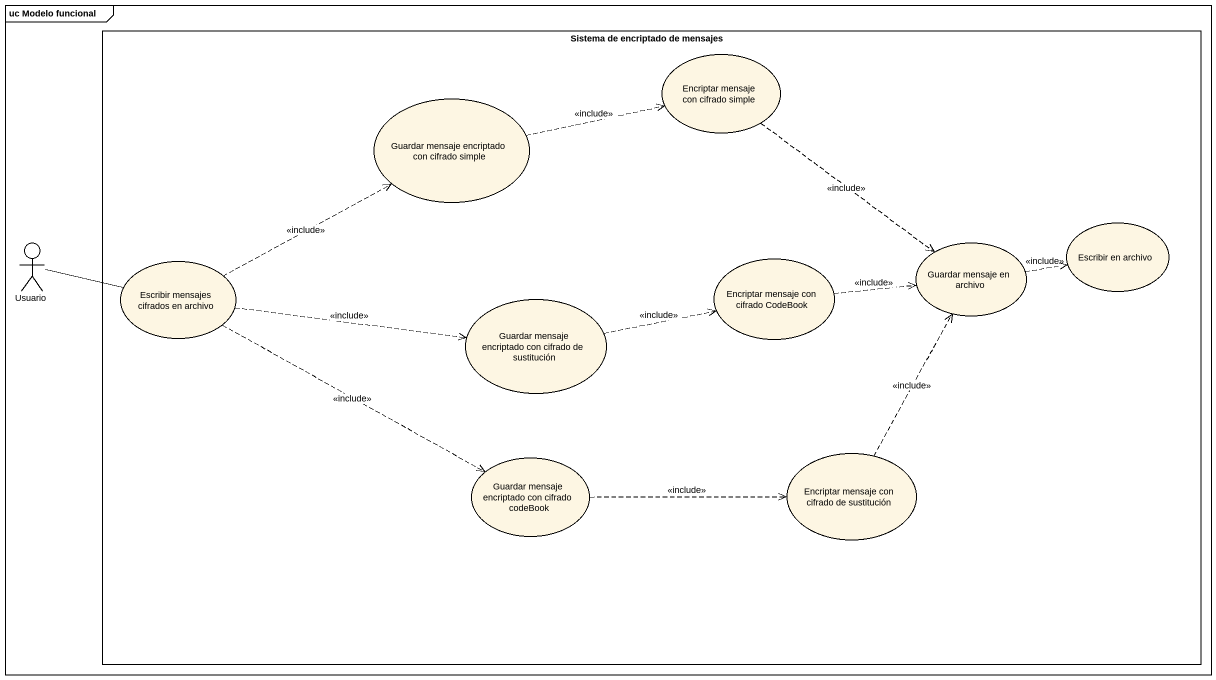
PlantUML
@startuml
mainframe uc Modelo funcional
rectangle "Sistema de encriptado de mensajes" as Sistema_de_encriptado_de {
  usecase "Encriptar mensaje con cifrado simple" as Encriptar_mensaje_con
  usecase "Guardar mensaje encriptado con cifrado simple" as Guardar_mensaje_encriptado
  usecase "Escribir en archivo" as Escribir_en_archivo
  usecase "Escribir mensajes cifrados en archivo" as Escribir_mensajes_cifrados
  usecase "Encriptar mensaje con cifrado CodeBook" as Encriptar_mensaje_con_2
  usecase "Guardar mensaje en archivo" as Guardar_mensaje_en_archivo
  usecase "Guardar mensaje encriptado con cifrado de sustitución" as Guardar_mensaje_encriptado_2
  usecase "Guardar mensaje encriptado con cifrado codeBook" as Guardar_mensaje_encriptado_3
  usecase "Encriptar mensaje con cifrado de sustitución" as Encriptar_mensaje_con_3
}
actor Usuario
Encriptar_mensaje_con ..> Guardar_mensaje_en_archivo : <<include>>
Guardar_mensaje_encriptado .right.> Encriptar_mensaje_con : <<include>>
Usuario -right- Escribir_mensajes_cifrados
Escribir_mensajes_cifrados .right.> Guardar_mensaje_encriptado : <<include>>
Escribir_mensajes_cifrados .right.> Guardar_mensaje_encriptado_2 : <<include>>
Escribir_mensajes_cifrados .right.> Guardar_mensaje_encriptado_3 : <<include>>
Encriptar_mensaje_con_2 .right.> Guardar_mensaje_en_archivo : <<include>>
Guardar_mensaje_en_archivo .right.> Escribir_en_archivo : <<include>>
Guardar_mensaje_encriptado_2 .right.> Encriptar_mensaje_con_2 : <<include>>
Guardar_mensaje_encriptado_3 .right.> Encriptar_mensaje_con_3 : <<include>>
Encriptar_mensaje_con_3 .up.> Guardar_mensaje_en_archivo : <<include>>
@enduml
